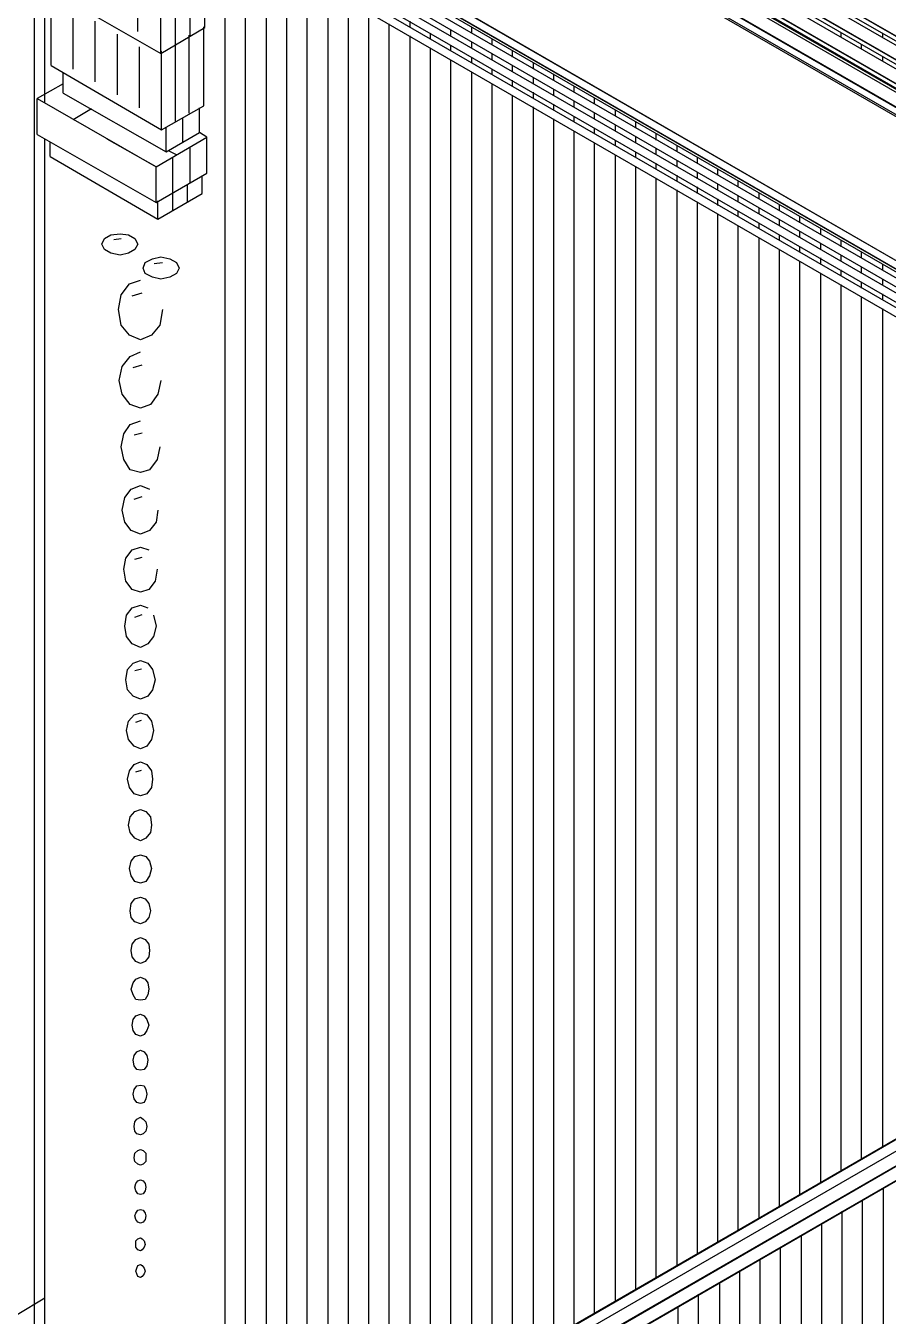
# Model space of a CAD drawing. Header units: inches. Extents: x 0.3 to 16.2, y 0.3 to 11.4.
# Drawn here: x 1.606 to 1.974, y 2.066 to 2.617 of the extents above; entities that cross this region are included whole.
import ezdxf

# ---------------------------------------------------------------- set-up
doc = ezdxf.new("R2010")
doc.units = ezdxf.units.IN
doc.header["$LTSCALE"] = 0.009843
doc.header["$MEASUREMENT"] = 0
doc.layers.add('GEOMETRY', color=7, linetype='Continuous')

msp = doc.modelspace()

# ---------------------------------------------------------------- linework, layer by layer
at = {"layer": 'GEOMETRY'}
for p, q in [((1.18661, 3.06969), (3.34567, 1.82323)), ((1.18976, 3.06772), (3.34567, 1.82323)), ((1.18976, 3.06772), (3.34567, 1.82323)), ((1.18976, 3.06772), (3.34567, 1.82323)), ((1.18661, 3.06575), (3.34567, 1.81929)), ((1.18661, 3.06575), (3.34567, 1.81929)), ((1.18976, 3.06575), (3.34567, 1.82126)), ((1.18661, 3.05945), (3.34567, 1.81299)), ((1.18976, 3.05787), (3.34567, 1.81299)), ((1.18976, 3.05787), (3.34567, 1.81299)), ((1.18976, 3.05787), (3.34567, 1.81299)), ((1.18976, 3.05591), (3.34567, 1.81102)), ((1.18661, 3.05551), (3.34567, 1.80945)), ((1.18661, 3.05551), (3.34567, 1.80945)), ((1.18661, 3.04921), (3.34567, 1.80276)), ((1.18661, 3.04567), (3.34567, 1.79921)), ((1.18661, 3.04567), (3.34567, 1.79921)), ((1.18976, 3.04764), (3.34567, 1.80276)), ((1.18976, 3.04764), (3.34567, 1.80276)), ((1.18976, 3.04764), (3.34567, 1.80276)), ((1.18976, 3.04567), (3.34567, 1.80079)), ((1.18661, 3.03937), (3.34567, 1.79291)), ((1.18976, 3.0374), (3.34567, 1.79252)), ((1.19213, 3.03307), (3.34567, 1.78937)), ((1.19724, 3.02913), (3.34606, 1.78858)), ((1.22402, 3.0252), (3.34803, 1.79921)), ((1.22402, 3.0252), (3.34803, 1.79921)), ((1.23622, 3.02087), (3.34882, 1.80079)), ((1.23622, 3.02087), (3.34882, 1.80079)), ((1.60945, 2.03543), (1.60945, 2.68583)), ((1.68071, 2.6811), (2.89291, 1.9811)), ((1.68071, 2.6811), (2.89291, 1.9811)), ((1.68307, 2.68228), (2.89291, 1.98386)), ((1.68386, 2.68307), (2.89291, 1.98504)), ((1.68386, 2.68307), (2.89291, 1.98504)), ((1.68819, 2.68425), (2.89291, 1.98858)), ((1.68819, 2.68425), (2.89291, 1.98858)), ((1.69134, 2.68228), (2.89291, 1.98858)), ((1.67756, 2.67913), (2.89291, 1.97717)), ((1.68307, 2.67598), (2.89291, 1.97717)), ((1.68819, 2.68031), (2.89291, 1.98504)), ((1.68307, 2.67323), (2.89291, 1.9748)), ((1.68307, 2.67323), (2.89291, 1.9748)), ((1.61378, 2.58425), (1.61378, 2.66575)), ((1.68307, 2.66929), (2.89291, 1.97087)), ((1.68307, 2.66929), (2.89291, 1.97087)), ((1.68307, 2.66693), (2.89291, 1.9685)), ((1.68307, 2.66693), (2.89291, 1.9685)), ((1.68307, 2.66299), (2.89291, 1.96457)), ((1.69094, 1.97598), (1.69094, 2.65866)), ((1.69961, 1.9811), (1.69961, 2.65354)), ((1.61378, 2.58425), (1.61378, 2.65276)), ((1.68228, 2.61654), (1.68228, 2.65)), ((1.70866, 1.98622), (1.70866, 2.64843)), ((1.66969, 2.60906), (1.66969, 2.64252)), ((1.67598, 2.6126), (1.67598, 2.64606)), ((1.71732, 1.99094), (1.71732, 2.64331)), ((1.65354, 2.61496), (1.65354, 2.64055)), ((1.66339, 2.60551), (1.66339, 2.63898)), ((1.72598, 1.99606), (1.72598, 2.63819)), ((1.61457, 2.63346), (1.66339, 2.60551)), ((1.61654, 2.60039), (1.61654, 2.63228)), ((1.73504, 2.00118), (1.73504, 2.63307)), ((1.7437, 2.0063), (1.7437, 2.62795)), ((1.62598, 2.59882), (1.62598, 2.6248)), ((1.75236, 2.01142), (1.75236, 2.62323)), ((1.63543, 2.59331), (1.63543, 2.61929)), ((1.66339, 2.60551), (1.68228, 2.61654)), ((1.68189, 2.58307), (1.68189, 2.61693)), ((1.76102, 2.01654), (1.76102, 2.61811)), ((1.77008, 2.61693), (1.77008, 2.61929)), ((1.7874, 2.61299), (1.7874, 2.61535)), ((1.79646, 2.61417), (1.79646, 2.61693)), ((1.64488, 2.5878), (1.64488, 2.61378)), ((1.66969, 2.57638), (1.66969, 2.60984)), ((1.67559, 2.57992), (1.67559, 2.61339)), ((1.77008, 2.02165), (1.77008, 2.61299)), ((1.77874, 2.61181), (1.77874, 2.61417)), ((1.7874, 2.60669), (1.7874, 2.60906)), ((1.79646, 2.60787), (1.79646, 2.61024)), ((1.80512, 2.60906), (1.80512, 2.61181)), ((1.95433, 2.6126), (1.95433, 2.61417)), ((1.96299, 2.60748), (1.96299, 2.60945)), ((1.97205, 2.6126), (1.97205, 2.61417)), ((1.65433, 2.58228), (1.65433, 2.60827)), ((1.66339, 2.60669), (1.66378, 2.6063)), ((1.66339, 2.60669), (1.66378, 2.6063)), ((1.66378, 2.57283), (1.66378, 2.6063)), ((1.77874, 2.02677), (1.77874, 2.60787)), ((1.79646, 2.60157), (1.79646, 2.60394)), ((1.80512, 2.60276), (1.80512, 2.60551)), ((1.81378, 2.60394), (1.81378, 2.60669)), ((1.97205, 2.60236), (1.97205, 2.60433)), ((1.61654, 2.60039), (1.66378, 2.57283)), ((1.7874, 2.0315), (1.7874, 2.60276)), ((1.80512, 2.59646), (1.80512, 2.59882)), ((1.81378, 2.59764), (1.81378, 2.60039)), ((1.82283, 2.59921), (1.82283, 2.60157)), ((1.62165, 2.59252), (1.61063, 2.58622)), ((1.62165, 2.58858), (1.62165, 2.59724)), ((1.79646, 2.03661), (1.79646, 2.59764)), ((1.80512, 2.04173), (1.80512, 2.59252)), ((1.81378, 2.59134), (1.81378, 2.59409)), ((1.82283, 2.59252), (1.82283, 2.59528)), ((1.8315, 2.59409), (1.8315, 2.59646)), ((1.62165, 2.58858), (1.66575, 2.56339)), ((1.81378, 2.04685), (1.81378, 2.5874)), ((1.82283, 2.58622), (1.82283, 2.58898)), ((1.8315, 2.5878), (1.8315, 2.59016)), ((1.84016, 2.58898), (1.84016, 2.59134)), ((1.61063, 2.58622), (1.66142, 2.55709)), ((1.61063, 2.58622), (1.66142, 2.55709)), ((1.61063, 2.57087), (1.61063, 2.58622)), ((1.63386, 2.58189), (1.62598, 2.57717)), ((1.66378, 2.57283), (1.68189, 2.58307)), ((1.67992, 2.57165), (1.67992, 2.58228)), ((1.82283, 2.05197), (1.82283, 2.58268)), ((1.8315, 2.5811), (1.8315, 2.58386)), ((1.84016, 2.58268), (1.84016, 2.58504)), ((1.84882, 2.58386), (1.84882, 2.58622)), ((1.85787, 2.57874), (1.85787, 2.5815)), ((1.67283, 2.56732), (1.67283, 2.57795)), ((1.8315, 2.05709), (1.8315, 2.57756)), ((1.84016, 2.57638), (1.84016, 2.57874)), ((1.84882, 2.57756), (1.84882, 2.57992)), ((1.86654, 2.57362), (1.86654, 2.57638)), ((1.61063, 2.57087), (1.66142, 2.54173)), ((1.66575, 2.56339), (1.66575, 2.57402)), ((1.66575, 2.56339), (1.67992, 2.57165)), ((1.68307, 2.56969), (1.67992, 2.57165)), ((1.84016, 2.0622), (1.84016, 2.57244)), ((1.84882, 2.57126), (1.84882, 2.57362)), ((1.85787, 2.57244), (1.85787, 2.5748)), ((1.8752, 2.5685), (1.8752, 2.57126)), ((1.61378, 2.03819), (1.61378, 2.5689)), ((1.61378, 2.07362), (1.61378, 2.5689)), ((1.61614, 2.56142), (1.61614, 2.56772)), ((1.66142, 2.55709), (1.64055, 2.5689)), ((1.66142, 2.55709), (1.68307, 2.56969)), ((1.66142, 2.55709), (1.68307, 2.56969)), ((1.67598, 2.55), (1.67598, 2.56535)), ((1.68307, 2.55433), (1.68307, 2.56969)), ((1.84882, 2.06732), (1.84882, 2.56732)), ((1.85787, 2.56614), (1.85787, 2.5685)), ((1.86654, 2.56732), (1.86654, 2.57008)), ((1.8752, 2.5622), (1.8752, 2.56496)), ((1.88425, 2.56339), (1.88425, 2.56614)), ((1.61614, 2.56142), (1.6622, 2.53465)), ((1.67008, 2.5622), (1.66693, 2.56378)), ((1.6685, 2.54606), (1.6685, 2.56102)), ((1.85787, 2.07205), (1.85787, 2.5622)), ((1.86654, 2.56102), (1.86654, 2.56339)), ((1.88425, 2.55709), (1.88425, 2.55984)), ((1.89291, 2.55866), (1.89291, 2.56102)), ((1.66142, 2.54173), (1.66142, 2.55709)), ((1.66142, 2.54173), (1.68307, 2.55433)), ((1.86654, 2.07717), (1.86654, 2.55709)), ((1.8752, 2.55591), (1.8752, 2.55866)), ((1.89291, 2.55197), (1.89291, 2.55472)), ((1.90157, 2.55354), (1.90157, 2.55591)), ((1.6748, 2.54173), (1.6748, 2.54961)), ((1.6811, 2.54567), (1.6811, 2.55315)), ((1.8752, 2.08228), (1.8752, 2.55197)), ((1.88425, 2.55079), (1.88425, 2.55354)), ((1.89291, 2.54567), (1.89291, 2.54843)), ((1.90157, 2.54724), (1.90157, 2.54961)), ((1.91024, 2.54843), (1.91024, 2.55079)), ((1.6622, 2.53465), (1.6811, 2.54567)), ((1.6685, 2.53819), (1.6685, 2.54606)), ((1.88425, 2.0874), (1.88425, 2.54724)), ((1.90157, 2.54055), (1.90157, 2.54331)), ((1.91024, 2.54213), (1.91024, 2.54449)), ((1.91929, 2.54331), (1.91929, 2.54567)), ((1.6622, 2.53465), (1.6622, 2.54252)), ((1.89291, 2.09252), (1.89291, 2.54213)), ((1.91024, 2.53583), (1.91024, 2.53819)), ((1.91929, 2.53701), (1.91929, 2.53937)), ((1.92795, 2.53819), (1.92795, 2.54094)), ((1.90157, 2.09764), (1.90157, 2.53701)), ((1.91024, 2.10276), (1.91024, 2.53189)), ((1.91929, 2.53071), (1.91929, 2.53307)), ((1.92795, 2.53189), (1.92795, 2.53425)), ((1.93661, 2.53307), (1.93661, 2.53583)), ((1.63819, 2.52402), (1.63937, 2.52638)), ((1.63937, 2.52638), (1.64213, 2.52795)), ((1.64213, 2.52795), (1.64606, 2.52835)), ((1.64331, 2.52598), (1.64646, 2.52638)), ((1.64606, 2.52835), (1.64961, 2.52795)), ((1.64961, 2.52795), (1.65236, 2.52638)), ((1.65236, 2.52638), (1.65354, 2.52402)), ((1.91929, 2.10787), (1.91929, 2.52677)), ((1.92795, 2.52559), (1.92795, 2.52795)), ((1.93661, 2.52677), (1.93661, 2.52953)), ((1.94567, 2.52795), (1.94567, 2.53071)), ((1.63937, 2.52165), (1.63819, 2.52402)), ((1.64213, 2.52008), (1.63937, 2.52165)), ((1.65236, 2.52165), (1.64961, 2.52008)), ((1.65354, 2.52402), (1.65236, 2.52165)), ((1.92795, 2.1126), (1.92795, 2.52165)), ((1.93661, 2.52047), (1.93661, 2.52283)), ((1.94567, 2.52165), (1.94567, 2.52441)), ((1.95433, 2.52283), (1.95433, 2.52559)), ((1.64606, 2.51929), (1.64213, 2.52008)), ((1.64961, 2.52008), (1.64606, 2.51929)), ((1.65591, 2.51378), (1.65669, 2.51614)), ((1.65669, 2.51614), (1.65984, 2.51772)), ((1.65984, 2.51772), (1.66339, 2.5185)), ((1.66063, 2.51575), (1.66417, 2.51614)), ((1.66339, 2.5185), (1.66732, 2.51772)), ((1.66732, 2.51772), (1.67008, 2.51614)), ((1.67008, 2.51614), (1.67126, 2.51378)), ((1.93661, 2.11772), (1.93661, 2.51654)), ((1.94567, 2.51535), (1.94567, 2.51811)), ((1.95433, 2.51654), (1.95433, 2.51929)), ((1.96299, 2.51811), (1.96299, 2.52047)), ((1.97205, 2.51299), (1.97205, 2.51535)), ((1.65669, 2.51142), (1.65591, 2.51378)), ((1.65984, 2.50984), (1.65669, 2.51142)), ((1.66339, 2.50906), (1.65984, 2.50984)), ((1.66732, 2.50984), (1.66339, 2.50906)), ((1.67008, 2.51142), (1.66732, 2.50984)), ((1.67126, 2.51378), (1.67008, 2.51142)), ((1.94567, 2.12283), (1.94567, 2.51142)), ((1.95433, 2.51024), (1.95433, 2.51299)), ((1.96299, 2.51142), (1.96299, 2.51417)), ((1.64646, 2.50236), (1.65, 2.50709)), ((1.65, 2.50709), (1.65472, 2.50866)), ((1.95433, 2.12795), (1.95433, 2.50669)), ((1.96299, 2.50512), (1.96299, 2.50787)), ((1.97205, 2.50669), (1.97205, 2.50906)), ((1.64528, 2.49606), (1.64646, 2.50236)), ((1.65118, 2.50197), (1.65551, 2.50315)), ((1.96299, 2.13307), (1.96299, 2.50157)), ((1.97205, 2.5), (1.97205, 2.50276)), ((1.64646, 2.48937), (1.64528, 2.49606)), ((1.66417, 2.49606), (1.66299, 2.48937)), ((1.97205, 2.13819), (1.97205, 2.49646)), ((1.65, 2.48504), (1.64646, 2.48937)), ((1.66299, 2.48937), (1.65945, 2.48504)), ((1.65472, 2.48307), (1.65, 2.48504)), ((1.65945, 2.48504), (1.65472, 2.48307)), ((1.65039, 2.47598), (1.65472, 2.47795)), ((1.64567, 2.46575), (1.64685, 2.47165)), ((1.64685, 2.47165), (1.65039, 2.47598)), ((1.65157, 2.47126), (1.65551, 2.47244)), ((1.64685, 2.45984), (1.64567, 2.46575)), ((1.66339, 2.46575), (1.6622, 2.45984)), ((1.65039, 2.45551), (1.64685, 2.45984)), ((1.65472, 2.45394), (1.65039, 2.45551)), ((1.65906, 2.45551), (1.65472, 2.45394)), ((1.6622, 2.45984), (1.65906, 2.45551)), ((1.64764, 2.44291), (1.65039, 2.44685)), ((1.65039, 2.44685), (1.65472, 2.44843)), ((1.64646, 2.4374), (1.64764, 2.44291)), ((1.65197, 2.44252), (1.65551, 2.44331)), ((1.64764, 2.43189), (1.64646, 2.4374)), ((1.66299, 2.4374), (1.66181, 2.43189)), ((1.65039, 2.42756), (1.64764, 2.43189)), ((1.65472, 2.42638), (1.65039, 2.42756)), ((1.65866, 2.42756), (1.65472, 2.42638)), ((1.66181, 2.43189), (1.65866, 2.42756)), ((1.64803, 2.41575), (1.65079, 2.41929)), ((1.65079, 2.41929), (1.65472, 2.42087)), ((1.65197, 2.41496), (1.65551, 2.41614)), ((1.65472, 2.42087), (1.65866, 2.41929)), ((1.64685, 2.41024), (1.64803, 2.41575)), ((1.64803, 2.40512), (1.64685, 2.41024)), ((1.65079, 2.40157), (1.64803, 2.40512)), ((1.66142, 2.40512), (1.65866, 2.40157)), ((1.6622, 2.41024), (1.66142, 2.40512)), ((1.65472, 2.4), (1.65079, 2.40157)), ((1.65866, 2.40157), (1.65472, 2.4)), ((1.65118, 2.39331), (1.65472, 2.39449)), ((1.65472, 2.39449), (1.65827, 2.39331)), ((1.64764, 2.38504), (1.64843, 2.38976)), ((1.64843, 2.38976), (1.65118, 2.39331)), ((1.65236, 2.38937), (1.65551, 2.39016)), ((1.64843, 2.37992), (1.64764, 2.38504)), ((1.66181, 2.38504), (1.66102, 2.37992)), ((1.65118, 2.37638), (1.64843, 2.37992)), ((1.66102, 2.37992), (1.65827, 2.37638)), ((1.65472, 2.3752), (1.65118, 2.37638)), ((1.65827, 2.37638), (1.65472, 2.3752)), ((1.64882, 2.36535), (1.65118, 2.3685)), ((1.65118, 2.3685), (1.65472, 2.36969)), ((1.65472, 2.36969), (1.65787, 2.3685)), ((1.64803, 2.36063), (1.64882, 2.36535)), ((1.65236, 2.36457), (1.65551, 2.36575)), ((1.66024, 2.36535), (1.66142, 2.36063)), ((1.64882, 2.3563), (1.64803, 2.36063)), ((1.65118, 2.35315), (1.64882, 2.3563)), ((1.66024, 2.3563), (1.65787, 2.35315)), ((1.66142, 2.36063), (1.66024, 2.3563)), ((1.65472, 2.35157), (1.65118, 2.35315)), ((1.65787, 2.35315), (1.65472, 2.35157)), ((1.64921, 2.34213), (1.65157, 2.34488)), ((1.65157, 2.34488), (1.65472, 2.34606)), ((1.65472, 2.34606), (1.65787, 2.34488)), ((1.65787, 2.34488), (1.65984, 2.34213)), ((1.64843, 2.3378), (1.64921, 2.34213)), ((1.65236, 2.34173), (1.65512, 2.34252)), ((1.65984, 2.34213), (1.66102, 2.3378)), ((1.64921, 2.33346), (1.64843, 2.3378)), ((1.65157, 2.33071), (1.64921, 2.33346)), ((1.65984, 2.33346), (1.65787, 2.33071)), ((1.66102, 2.3378), (1.65984, 2.33346)), ((1.65472, 2.32953), (1.65157, 2.33071)), ((1.65787, 2.33071), (1.65472, 2.32953)), ((1.64961, 2.32008), (1.65197, 2.32283)), ((1.65197, 2.32283), (1.65472, 2.32362)), ((1.65472, 2.32362), (1.65748, 2.32283)), ((1.65748, 2.32283), (1.65945, 2.32008)), ((1.64882, 2.31614), (1.64961, 2.32008)), ((1.65276, 2.31969), (1.65512, 2.32047)), ((1.65945, 2.32008), (1.66024, 2.31614)), ((1.67795, 1.96811), (2.28228, 2.31732)), ((1.67795, 1.96811), (2.28228, 2.31732)), ((1.69094, 1.97598), (2.28228, 2.31732)), ((1.64961, 2.3122), (1.64882, 2.31614)), ((1.65197, 2.30945), (1.64961, 2.3122)), ((1.65945, 2.3122), (1.65748, 2.30945)), ((1.66024, 2.31614), (1.65945, 2.3122)), ((1.67717, 1.95669), (2.29213, 2.31142)), ((1.67717, 1.95669), (2.29213, 2.31142)), ((1.67795, 1.96339), (2.28661, 2.31457)), ((1.68071, 1.96496), (2.28661, 2.31457)), ((1.68071, 1.96496), (2.28661, 2.31457)), ((1.68071, 1.95827), (2.29213, 2.31142)), ((1.65472, 2.30827), (1.65197, 2.30945)), ((1.65748, 2.30945), (1.65472, 2.30827)), ((1.67441, 1.94843), (2.29764, 2.30827)), ((1.67441, 1.94843), (2.29764, 2.30827)), ((1.67717, 1.95039), (2.29764, 2.30827)), ((1.65, 2.29882), (1.65197, 2.30157)), ((1.65197, 2.30157), (1.65472, 2.30276)), ((1.65472, 2.30276), (1.65748, 2.30157)), ((1.65748, 2.30157), (1.65945, 2.29882)), ((1.64921, 2.29528), (1.65, 2.29882)), ((1.65, 2.29173), (1.64921, 2.29528)), ((1.65276, 2.29843), (1.65512, 2.29921)), ((1.65945, 2.29882), (1.65984, 2.29528)), ((1.65984, 2.29528), (1.65945, 2.29173)), ((1.65197, 2.28898), (1.65, 2.29173)), ((1.65945, 2.29173), (1.65748, 2.28898)), ((1.65472, 2.28819), (1.65197, 2.28898)), ((1.65748, 2.28898), (1.65472, 2.28819)), ((1.64961, 2.27559), (1.65039, 2.27913)), ((1.65039, 2.27913), (1.65236, 2.2815)), ((1.65236, 2.2815), (1.65472, 2.28228)), ((1.65472, 2.28228), (1.65709, 2.2815)), ((1.65709, 2.2815), (1.65906, 2.27913)), ((1.65906, 2.27913), (1.65945, 2.27559)), ((1.65039, 2.27244), (1.64961, 2.27559)), ((1.65945, 2.27559), (1.65906, 2.27244)), ((1.65236, 2.27008), (1.65039, 2.27244)), ((1.65472, 2.2689), (1.65236, 2.27008)), ((1.65709, 2.27008), (1.65472, 2.2689)), ((1.65906, 2.27244), (1.65709, 2.27008)), ((1.65079, 2.26024), (1.65236, 2.2622)), ((1.65236, 2.2622), (1.65472, 2.26299)), ((1.65472, 2.26299), (1.65709, 2.2622)), ((1.65709, 2.2622), (1.65866, 2.26024)), ((1.65, 2.25709), (1.65079, 2.26024)), ((1.65079, 2.25394), (1.65, 2.25709)), ((1.65866, 2.26024), (1.65945, 2.25709)), ((1.65945, 2.25709), (1.65866, 2.25394)), ((1.65236, 2.25157), (1.65079, 2.25394)), ((1.65472, 2.25079), (1.65236, 2.25157)), ((1.65709, 2.25157), (1.65472, 2.25079)), ((1.65866, 2.25394), (1.65709, 2.25157)), ((1.65039, 2.23898), (1.65079, 2.24213)), ((1.65079, 2.24213), (1.65236, 2.24409)), ((1.65236, 2.24409), (1.65472, 2.24488)), ((1.65472, 2.24488), (1.65669, 2.24409)), ((1.65669, 2.24409), (1.65827, 2.24213)), ((1.65827, 2.24213), (1.65906, 2.23898)), ((1.65079, 2.23622), (1.65039, 2.23898)), ((1.65236, 2.23425), (1.65079, 2.23622)), ((1.65472, 2.23346), (1.65236, 2.23425)), ((1.65669, 2.23425), (1.65472, 2.23346)), ((1.65827, 2.23622), (1.65669, 2.23425)), ((1.65906, 2.23898), (1.65827, 2.23622)), ((1.65079, 2.22205), (1.65118, 2.2248)), ((1.65118, 2.2248), (1.65276, 2.22677)), ((1.65276, 2.22677), (1.65472, 2.22756)), ((1.65472, 2.22756), (1.65669, 2.22677)), ((1.65669, 2.22677), (1.65827, 2.2248)), ((1.65827, 2.2248), (1.65866, 2.22205)), ((1.65118, 2.21929), (1.65079, 2.22205)), ((1.65276, 2.21732), (1.65118, 2.21929)), ((1.65827, 2.21929), (1.65669, 2.21732)), ((1.65866, 2.22205), (1.65827, 2.21929)), ((1.65472, 2.21654), (1.65276, 2.21732)), ((1.65669, 2.21732), (1.65472, 2.21654)), ((1.65079, 2.20551), (1.65157, 2.20827)), ((1.65157, 2.20827), (1.65276, 2.20984)), ((1.65276, 2.20984), (1.65472, 2.21063)), ((1.65472, 2.21063), (1.65669, 2.20984)), ((1.65669, 2.20984), (1.65787, 2.20827)), ((1.65787, 2.20827), (1.65827, 2.20551)), ((1.65157, 2.20315), (1.65079, 2.20551)), ((1.65276, 2.20118), (1.65157, 2.20315)), ((1.65472, 2.20079), (1.65276, 2.20118)), ((1.65669, 2.20118), (1.65472, 2.20079)), ((1.65787, 2.20315), (1.65669, 2.20118)), ((1.65827, 2.20551), (1.65787, 2.20315)), ((1.65118, 2.19016), (1.65157, 2.19252)), ((1.65157, 2.1878), (1.65118, 2.19016)), ((1.65157, 2.19252), (1.65276, 2.19409)), ((1.65276, 2.19409), (1.65472, 2.19488)), ((1.65472, 2.19488), (1.6563, 2.19409)), ((1.6563, 2.19409), (1.65748, 2.19252)), ((1.65748, 2.19252), (1.65827, 2.19016)), ((1.65827, 2.19016), (1.65748, 2.1878)), ((1.65276, 2.18622), (1.65157, 2.1878)), ((1.65472, 2.18543), (1.65276, 2.18622)), ((1.6563, 2.18622), (1.65472, 2.18543)), ((1.65748, 2.1878), (1.6563, 2.18622)), ((1.65197, 2.17717), (1.65315, 2.17874)), ((1.65315, 2.17874), (1.65472, 2.17953)), ((1.65472, 2.17953), (1.6563, 2.17874)), ((1.6563, 2.17874), (1.65748, 2.17717)), ((1.65157, 2.1752), (1.65197, 2.17717)), ((1.65197, 2.17283), (1.65157, 2.1752)), ((1.65748, 2.17717), (1.65787, 2.1752)), ((1.65787, 2.1752), (1.65748, 2.17283)), ((1.65315, 2.17126), (1.65197, 2.17283)), ((1.65472, 2.17087), (1.65315, 2.17126)), ((1.6563, 2.17126), (1.65472, 2.17087)), ((1.65748, 2.17283), (1.6563, 2.17126)), ((1.65157, 2.16063), (1.65197, 2.1626)), ((1.65197, 2.1626), (1.65315, 2.16417)), ((1.65315, 2.16417), (1.65472, 2.16457)), ((1.65472, 2.16457), (1.6563, 2.16417)), ((1.6563, 2.16417), (1.65709, 2.1626)), ((1.65709, 2.1626), (1.65748, 2.16063)), ((1.65197, 2.15866), (1.65157, 2.16063)), ((1.65315, 2.15709), (1.65197, 2.15866)), ((1.65472, 2.15669), (1.65315, 2.15709)), ((1.6563, 2.15709), (1.65472, 2.15669)), ((1.65709, 2.15866), (1.6563, 2.15709)), ((1.65748, 2.16063), (1.65709, 2.15866)), ((1.65197, 2.14685), (1.65236, 2.14882)), ((1.65236, 2.14488), (1.65197, 2.14685)), ((1.65236, 2.14882), (1.65315, 2.15)), ((1.65315, 2.15), (1.65472, 2.15079)), ((1.65472, 2.15079), (1.65591, 2.15)), ((1.65591, 2.15), (1.65709, 2.14882)), ((1.65709, 2.14882), (1.65748, 2.14685)), ((1.65748, 2.14685), (1.65709, 2.14488)), ((1.65315, 2.1437), (1.65236, 2.14488)), ((1.65472, 2.14331), (1.65315, 2.1437)), ((1.65591, 2.1437), (1.65472, 2.14331)), ((1.65709, 2.14488), (1.65591, 2.1437)), ((1.65197, 2.13346), (1.65236, 2.13543)), ((1.65236, 2.13543), (1.65354, 2.13661)), ((1.65354, 2.13661), (1.65472, 2.13701)), ((1.65472, 2.13701), (1.65591, 2.13661)), ((1.65591, 2.13661), (1.65709, 2.13543)), ((1.65709, 2.13543), (1.65709, 2.13346)), ((1.65236, 2.13189), (1.65197, 2.13346)), ((1.65354, 2.13071), (1.65236, 2.13189)), ((1.65472, 2.13031), (1.65354, 2.13071)), ((1.65591, 2.13071), (1.65472, 2.13031)), ((1.65709, 2.13189), (1.65591, 2.13071)), ((1.65709, 2.13346), (1.65709, 2.13189)), ((1.65276, 2.12244), (1.65354, 2.12362)), ((1.65354, 2.12362), (1.65472, 2.12402)), ((1.65472, 2.12402), (1.65591, 2.12362)), ((1.65591, 2.12362), (1.65669, 2.12244)), ((1.65236, 2.12087), (1.65276, 2.12244)), ((1.65276, 2.11929), (1.65236, 2.12087)), ((1.65354, 2.11811), (1.65276, 2.11929)), ((1.65472, 2.11772), (1.65354, 2.11811)), ((1.65591, 2.11811), (1.65472, 2.11772)), ((1.65669, 2.11929), (1.65591, 2.11811)), ((1.65669, 2.12244), (1.65709, 2.12087)), ((1.65709, 2.12087), (1.65669, 2.11929)), ((1.97244, 2.05197), (1.97244, 2.12047)), ((1.96339, 2.04685), (1.96339, 2.11535)), ((1.65236, 2.10866), (1.65276, 2.10984)), ((1.65276, 2.10709), (1.65236, 2.10866)), ((1.65276, 2.10984), (1.65354, 2.11102)), ((1.65354, 2.10591), (1.65276, 2.10709)), ((1.65354, 2.11102), (1.65472, 2.11142)), ((1.65472, 2.11142), (1.65591, 2.11102)), ((1.65591, 2.11102), (1.65669, 2.10984)), ((1.65669, 2.10709), (1.65591, 2.10591)), ((1.65669, 2.10984), (1.65709, 2.10866)), ((1.65709, 2.10866), (1.65669, 2.10709)), ((1.95472, 2.04173), (1.95472, 2.11063)), ((1.65472, 2.10551), (1.65354, 2.10591)), ((1.65591, 2.10591), (1.65472, 2.10551)), ((1.94606, 2.03661), (1.94606, 2.10551)), ((1.65276, 2.09803), (1.65354, 2.09882)), ((1.65276, 2.09646), (1.65276, 2.09803)), ((1.65276, 2.09528), (1.65276, 2.09646)), ((1.65354, 2.09882), (1.65472, 2.09921)), ((1.65472, 2.09921), (1.65551, 2.09882)), ((1.65551, 2.09882), (1.6563, 2.09803)), ((1.6563, 2.09803), (1.65669, 2.09646)), ((1.65669, 2.09646), (1.6563, 2.09528)), ((1.9374, 2.03189), (1.9374, 2.10039)), ((1.65354, 2.09409), (1.65276, 2.09528)), ((1.65472, 2.0937), (1.65354, 2.09409)), ((1.65551, 2.09409), (1.65472, 2.0937)), ((1.6563, 2.09528), (1.65551, 2.09409)), ((1.92835, 2.02677), (1.92835, 2.09528)), ((1.65276, 2.08504), (1.65315, 2.08622)), ((1.65315, 2.08386), (1.65276, 2.08504)), ((1.65315, 2.08622), (1.65354, 2.0874)), ((1.65354, 2.0874), (1.65472, 2.0878)), ((1.65472, 2.0878), (1.65551, 2.0874)), ((1.65551, 2.0874), (1.6563, 2.08622)), ((1.6563, 2.08622), (1.65669, 2.08504)), ((1.65669, 2.08504), (1.6563, 2.08386)), ((1.91102, 2.01654), (1.91102, 2.08504)), ((1.91969, 2.02165), (1.91969, 2.09016)), ((1.65354, 2.08268), (1.65315, 2.08386)), ((1.65472, 2.08228), (1.65354, 2.08268)), ((1.65551, 2.08268), (1.65472, 2.08228)), ((1.6563, 2.08386), (1.65551, 2.08268)), ((1.90236, 2.01142), (1.90236, 2.07992)), ((1.89331, 2.0063), (1.89331, 2.0752)), ((1.60197, 2.06654), (1.61378, 2.07362)), ((1.60197, 2.06654), (1.61378, 2.07362)), ((1.60197, 2.06654), (1.61378, 2.07362)), ((1.61378, 2.03819), (1.61378, 2.07362)), ((1.88465, 2.00157), (1.88465, 2.07008))]:
    msp.add_line(p, q, dxfattribs=at)

doc.saveas('drawing.dxf')
